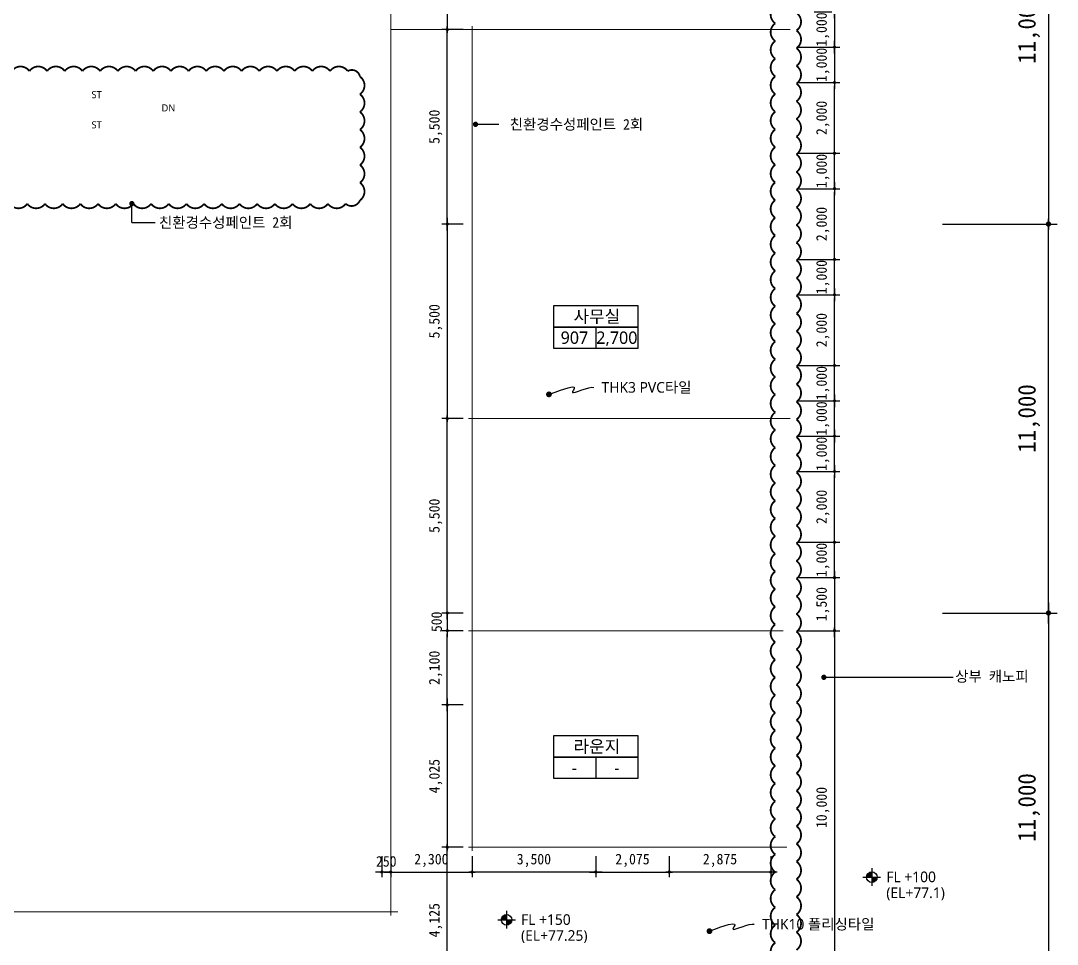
# Model space of a CAD drawing. Header units: inches. Extents: x 3675 to 732988, y -33059 to 70575.
# Drawn here: x 683801 to 713113, y 27920 to 54038 of the extents above; entities that cross this region are included whole.
import ezdxf
from ezdxf.enums import TextEntityAlignment as Align

# ---------------------------------------------------------------- set-up
doc = ezdxf.new("R2010")
doc.units = ezdxf.units.IN
doc.header["$MEASUREMENT"] = 0
doc.linetypes.add('CEN', pattern=[62, 60, -1, 0, -1])
doc.layers.get('0').update_dxf_attribs({"linetype": 'CONTINUOUS'})
for name, color, linetype, lineweight in [('A-AXIS-LINE', 1, 'CEN', 15), ('A-DIMS', 7, 'CONTINUOUS', 25), ('A-MKXS-LEAD', 7, 'CONTINUOUS', 25), ('A-MKXS-TEXT1', 3, 'CONTINUOUS', 25), ('A-MKXX-NAME', 3, 'CONTINUOUS', 25), ('A-MKXX-SYMB', 7, 'CONTINUOUS', 25), ('A-XXXX-SYMB', 7, 'CONTINUOUS', 25), ('A-XXXX-TXT2', 3, 'CONTINUOUS', 25), ('REV-202205', 20, 'CONTINUOUS', 25)]:
    doc.layers.add(name, color=color, linetype=linetype, lineweight=lineweight)
doc.styles.add('HY울릉도L', font='H2GTRE.TTF')
doc.styles.add('돋움체', font='')
doc.styles.add('맑은고딕', font='malgun.ttf')
doc.styles.get('돋움체').set_extended_font_data('DotumChe')
doc.dimstyles.new('CDIM', dxfattribs={"dimtxt": 2, "dimasz": 0.6, "dimexe": 1, "dimexo": 1, "dimgap": 1, "dimtad": 1, "dimdec": 0, "dimrnd": 0.5, "dimzin": 0, "dimdsep": 32, "dimlunit": 6, "dimtxsty": 'HY울릉도L', "dimblk1": '_CIDOT', "dimblk2": '_CIDOT', "dimsah": 1, "dimcen": 4.5, "dimclrd": 2, "dimclre": 2, "dimclrt": 7, "dimadec": 0, "dimazin": 0, "dimtfac": 1, "dimtdec": 0, "dimtix": 1, "dimtmove": 2, "dimatfit": 1, "dimldrblk": '_CIDOT', "dimfxl": 1, "dimtolj": 1, "dimtzin": 0, "dimlwd": -1, "dimarcsym": 0})

# ---------------------------------------------------------------- blocks, each defined once
blk = doc.blocks.new('_CIDOT')
at = {"color": 0, "linetype": 'ByBlock'}
blk.add_line((2, 0), (-1, 0), dxfattribs=at)
at = {"color": 0, "linetype": 'ByBlock', "const_width": 0.5}
blk.add_lwpolyline([(-0.25, 0, 1), (0.25, 0, 1)], format="xyb", close=True, dxfattribs=at)
blk = doc.blocks.new('*D204')
at = {"layer": 'A-DIMS', "lineweight": -2, "transparency": 16777216}
for p, q in [((705763, 54288), (706963, 54288)), ((705763, 53288), (706963, 53288))]:
    blk.add_line(p, q, dxfattribs=at)
at = {"layer": 'A-DIMS', "transparency": 16777216}
for p, q in [((706813, 54378), (706813, 54468)), ((706813, 54288), (706813, 53288)), ((706813, 53198), (706813, 53108))]:
    blk.add_line(p, q, dxfattribs=at)
at = {"layer": 'A-DIMS', "transparency": 16777216, "xscale": 90, "yscale": 90, "zscale": 90}
for p, rotation in [((706813, 54288), 270), ((706813, 53288), 90)]:
    blk.add_blockref('_CIDOT', p, dxfattribs=dict(at, rotation=rotation))
at = {"layer": 'A-DIMS', "color": 3, "transparency": 16777216, "insert": (706484, 53788), "char_height": 300, "attachment_point": 5, "rotation": 90, "style": '돋움체'}
blk.add_mtext('\\A1;1,000', dxfattribs=at)
blk = doc.blocks.new('*D205')
at = {"layer": 'A-DIMS', "transparency": 16777216}
for p, q in [((706813, 53378), (706813, 53468)), ((706813, 53288), (706813, 52288)), ((706813, 52198), (706813, 52108))]:
    blk.add_line(p, q, dxfattribs=at)
at = {"layer": 'A-DIMS', "lineweight": -2, "transparency": 16777216}
for p, q in [((705763, 53288), (706963, 53288)), ((705763, 52288), (706963, 52288))]:
    blk.add_line(p, q, dxfattribs=at)
at = {"layer": 'A-DIMS', "transparency": 16777216, "xscale": 90, "yscale": 90, "zscale": 90}
for p, rotation in [((706813, 53288), 270), ((706813, 52288), 90)]:
    blk.add_blockref('_CIDOT', p, dxfattribs=dict(at, rotation=rotation))
at = {"layer": 'A-DIMS', "color": 3, "transparency": 16777216, "insert": (706484, 52788), "char_height": 300, "attachment_point": 5, "rotation": 90, "style": '돋움체'}
blk.add_mtext('\\A1;1,000', dxfattribs=at)
blk = doc.blocks.new('*D206')
at = {"layer": 'A-DIMS', "transparency": 16777216}
for p, q in [((706813, 50378), (706813, 50468)), ((706813, 49288), (706813, 50288)), ((706813, 49198), (706813, 49108))]:
    blk.add_line(p, q, dxfattribs=at)
at = {"layer": 'A-DIMS', "lineweight": -2, "transparency": 16777216}
for p, q in [((705763, 50288), (706963, 50288)), ((705763, 49288), (706963, 49288))]:
    blk.add_line(p, q, dxfattribs=at)
at = {"layer": 'A-DIMS', "transparency": 16777216, "xscale": 90, "yscale": 90, "zscale": 90}
for p, rotation in [((706813, 50288), 270), ((706813, 49288), 90)]:
    blk.add_blockref('_CIDOT', p, dxfattribs=dict(at, rotation=rotation))
at = {"layer": 'A-DIMS', "color": 3, "transparency": 16777216, "insert": (706484, 49788), "char_height": 300, "attachment_point": 5, "rotation": 90, "style": '돋움체'}
blk.add_mtext('\\A1;1,000', dxfattribs=at)
blk = doc.blocks.new('*D207')
at = {"layer": 'A-DIMS', "lineweight": -2, "transparency": 16777216}
for p, q in [((705763, 52288), (706963, 52288)), ((705763, 50288), (706963, 50288))]:
    blk.add_line(p, q, dxfattribs=at)
at = {"layer": 'A-DIMS', "transparency": 16777216}
blk.add_line((706813, 50378), (706813, 52198), dxfattribs=at)
at = {"layer": 'A-DIMS', "transparency": 16777216, "xscale": 90, "yscale": 90, "zscale": 90}
for p, rotation in [((706813, 52288), 90), ((706813, 50288), 270)]:
    blk.add_blockref('_CIDOT', p, dxfattribs=dict(at, rotation=rotation))
at = {"layer": 'A-DIMS', "color": 3, "transparency": 16777216, "insert": (706484, 51288), "char_height": 300, "attachment_point": 5, "rotation": 90, "style": '돋움체'}
blk.add_mtext('\\A1;2,000', dxfattribs=at)
blk = doc.blocks.new('*D208')
at = {"layer": 'A-DIMS', "lineweight": -2, "transparency": 16777216}
for p, q in [((705763, 47288), (706963, 47288)), ((705763, 46288), (706963, 46288))]:
    blk.add_line(p, q, dxfattribs=at)
at = {"layer": 'A-DIMS', "transparency": 16777216}
for p, q in [((706813, 47378), (706813, 47468)), ((706813, 46288), (706813, 47288)), ((706813, 46198), (706813, 46108))]:
    blk.add_line(p, q, dxfattribs=at)
at = {"layer": 'A-DIMS', "transparency": 16777216, "xscale": 90, "yscale": 90, "zscale": 90}
for p, rotation in [((706813, 47288), 270), ((706813, 46288), 90)]:
    blk.add_blockref('_CIDOT', p, dxfattribs=dict(at, rotation=rotation))
at = {"layer": 'A-DIMS', "color": 3, "transparency": 16777216, "insert": (706484, 46788), "char_height": 300, "attachment_point": 5, "rotation": 90, "style": '돋움체'}
blk.add_mtext('\\A1;1,000', dxfattribs=at)
blk = doc.blocks.new('*D209')
at = {"layer": 'A-DIMS', "lineweight": -2, "transparency": 16777216}
for p, q in [((705763, 49288), (706963, 49288)), ((705763, 47288), (706963, 47288))]:
    blk.add_line(p, q, dxfattribs=at)
at = {"layer": 'A-DIMS', "transparency": 16777216}
blk.add_line((706813, 47378), (706813, 49198), dxfattribs=at)
at = {"layer": 'A-DIMS', "transparency": 16777216, "xscale": 90, "yscale": 90, "zscale": 90}
for p, rotation in [((706813, 49288), 90), ((706813, 47288), 270)]:
    blk.add_blockref('_CIDOT', p, dxfattribs=dict(at, rotation=rotation))
at = {"layer": 'A-DIMS', "color": 3, "transparency": 16777216, "insert": (706484, 48288), "char_height": 300, "attachment_point": 5, "rotation": 90, "style": '돋움체'}
blk.add_mtext('\\A1;2,000', dxfattribs=at)
blk = doc.blocks.new('*D210')
at = {"layer": 'A-DIMS', "lineweight": -2, "transparency": 16777216}
for p, q in [((705763, 44288), (706963, 44288)), ((705763, 43288), (706963, 43288))]:
    blk.add_line(p, q, dxfattribs=at)
at = {"layer": 'A-DIMS', "transparency": 16777216}
for p, q in [((706813, 44378), (706813, 44468)), ((706813, 43288), (706813, 44288)), ((706813, 43198), (706813, 43108))]:
    blk.add_line(p, q, dxfattribs=at)
at = {"layer": 'A-DIMS', "transparency": 16777216, "xscale": 90, "yscale": 90, "zscale": 90}
for p, rotation in [((706813, 44288), 270), ((706813, 43288), 90)]:
    blk.add_blockref('_CIDOT', p, dxfattribs=dict(at, rotation=rotation))
at = {"layer": 'A-DIMS', "color": 3, "transparency": 16777216, "insert": (706484, 43788), "char_height": 300, "attachment_point": 5, "rotation": 90, "style": '돋움체'}
blk.add_mtext('\\A1;1,000', dxfattribs=at)
blk = doc.blocks.new('*D211')
at = {"layer": 'A-DIMS', "lineweight": -2, "transparency": 16777216}
for p, q in [((705763, 46288), (706963, 46288)), ((705763, 44288), (706963, 44288))]:
    blk.add_line(p, q, dxfattribs=at)
at = {"layer": 'A-DIMS', "transparency": 16777216}
blk.add_line((706813, 44378), (706813, 46198), dxfattribs=at)
at = {"layer": 'A-DIMS', "transparency": 16777216, "xscale": 90, "yscale": 90, "zscale": 90}
for p, rotation in [((706813, 46288), 90), ((706813, 44288), 270)]:
    blk.add_blockref('_CIDOT', p, dxfattribs=dict(at, rotation=rotation))
at = {"layer": 'A-DIMS', "color": 3, "transparency": 16777216, "insert": (706484, 45288), "char_height": 300, "attachment_point": 5, "rotation": 90, "style": '돋움체'}
blk.add_mtext('\\A1;2,000', dxfattribs=at)
blk = doc.blocks.new('*D212')
at = {"layer": 'A-DIMS', "lineweight": -2, "transparency": 16777216}
for p, q in [((705763, 39288), (706963, 39288)), ((705763, 38288), (706963, 38288))]:
    blk.add_line(p, q, dxfattribs=at)
at = {"layer": 'A-DIMS', "transparency": 16777216}
for p, q in [((706813, 39378), (706813, 39468)), ((706813, 38288), (706813, 39288)), ((706813, 38198), (706813, 38108))]:
    blk.add_line(p, q, dxfattribs=at)
at = {"layer": 'A-DIMS', "transparency": 16777216, "xscale": 90, "yscale": 90, "zscale": 90}
for p, rotation in [((706813, 39288), 270), ((706813, 38288), 90)]:
    blk.add_blockref('_CIDOT', p, dxfattribs=dict(at, rotation=rotation))
at = {"layer": 'A-DIMS', "color": 3, "transparency": 16777216, "insert": (706484, 38788), "char_height": 300, "attachment_point": 5, "rotation": 90, "style": '돋움체'}
blk.add_mtext('\\A1;1,000', dxfattribs=at)
blk = doc.blocks.new('*D213')
at = {"layer": 'A-DIMS', "lineweight": -2, "transparency": 16777216}
for p, q in [((705763, 41288), (706963, 41288)), ((705763, 39288), (706963, 39288))]:
    blk.add_line(p, q, dxfattribs=at)
at = {"layer": 'A-DIMS', "transparency": 16777216}
blk.add_line((706813, 39378), (706813, 41198), dxfattribs=at)
at = {"layer": 'A-DIMS', "transparency": 16777216, "xscale": 90, "yscale": 90, "zscale": 90}
for p, rotation in [((706813, 41288), 90), ((706813, 39288), 270)]:
    blk.add_blockref('_CIDOT', p, dxfattribs=dict(at, rotation=rotation))
at = {"layer": 'A-DIMS', "color": 3, "transparency": 16777216, "insert": (706484, 40288), "char_height": 300, "attachment_point": 5, "rotation": 90, "style": '돋움체'}
blk.add_mtext('\\A1;2,000', dxfattribs=at)
blk = doc.blocks.new('*D214')
at = {"layer": 'A-DIMS', "lineweight": -2, "transparency": 16777216}
for p, q in [((705763, 42288), (706963, 42288)), ((705763, 41288), (706963, 41288))]:
    blk.add_line(p, q, dxfattribs=at)
at = {"layer": 'A-DIMS', "transparency": 16777216}
for p, q in [((706813, 42378), (706813, 42468)), ((706813, 41288), (706813, 42288)), ((706813, 41198), (706813, 41108))]:
    blk.add_line(p, q, dxfattribs=at)
at = {"layer": 'A-DIMS', "transparency": 16777216, "xscale": 90, "yscale": 90, "zscale": 90}
for p, rotation in [((706813, 42288), 270), ((706813, 41288), 90)]:
    blk.add_blockref('_CIDOT', p, dxfattribs=dict(at, rotation=rotation))
at = {"layer": 'A-DIMS', "color": 3, "transparency": 16777216, "insert": (706484, 41788), "char_height": 300, "attachment_point": 5, "rotation": 90, "style": '돋움체'}
blk.add_mtext('\\A1;1,000', dxfattribs=at)
blk = doc.blocks.new('*D215')
at = {"layer": 'A-DIMS', "transparency": 16777216}
for p, q in [((706813, 43378), (706813, 43468)), ((706813, 42288), (706813, 43288)), ((706813, 42198), (706813, 42108))]:
    blk.add_line(p, q, dxfattribs=at)
at = {"layer": 'A-DIMS', "lineweight": -2, "transparency": 16777216}
for p, q in [((705763, 43288), (706963, 43288)), ((705763, 42288), (706963, 42288))]:
    blk.add_line(p, q, dxfattribs=at)
at = {"layer": 'A-DIMS', "transparency": 16777216, "xscale": 90, "yscale": 90, "zscale": 90}
for p, rotation in [((706813, 43288), 270), ((706813, 42288), 90)]:
    blk.add_blockref('_CIDOT', p, dxfattribs=dict(at, rotation=rotation))
at = {"layer": 'A-DIMS', "color": 3, "transparency": 16777216, "insert": (706484, 42788), "char_height": 300, "attachment_point": 5, "rotation": 90, "style": '돋움체'}
blk.add_mtext('\\A1;1,000', dxfattribs=at)
blk = doc.blocks.new('*D216')
at = {"layer": 'A-DIMS', "lineweight": -2, "transparency": 16777216}
for p, q in [((705763, 38288), (706963, 38288)), ((705763, 36788), (706963, 36788))]:
    blk.add_line(p, q, dxfattribs=at)
at = {"layer": 'A-DIMS', "transparency": 16777216}
blk.add_line((706813, 38198), (706813, 36878), dxfattribs=at)
at = {"layer": 'A-DIMS', "transparency": 16777216, "xscale": 90, "yscale": 90, "zscale": 90}
for p, rotation in [((706813, 38288), 90), ((706813, 36788), 270)]:
    blk.add_blockref('_CIDOT', p, dxfattribs=dict(at, rotation=rotation))
at = {"layer": 'A-DIMS', "color": 3, "transparency": 16777216, "insert": (706484, 37538), "char_height": 300, "attachment_point": 5, "rotation": 90, "style": '돋움체'}
blk.add_mtext('\\A1;1,500', dxfattribs=at)
blk = doc.blocks.new('*D217')
at = {"layer": 'A-DIMS', "lineweight": -2, "transparency": 16777216}
for p, q in [((705763, 36788), (706963, 36788)), ((705763, 26788), (706963, 26788))]:
    blk.add_line(p, q, dxfattribs=at)
at = {"layer": 'A-DIMS', "transparency": 16777216}
blk.add_line((706813, 36698), (706813, 26878), dxfattribs=at)
at = {"layer": 'A-DIMS', "transparency": 16777216, "xscale": 90, "yscale": 90, "zscale": 90}
for p, rotation in [((706813, 36788), 90), ((706813, 26788), 270)]:
    blk.add_blockref('_CIDOT', p, dxfattribs=dict(at, rotation=rotation))
at = {"layer": 'A-DIMS', "color": 3, "transparency": 16777216, "insert": (706484, 31788), "char_height": 300, "attachment_point": 5, "rotation": 90, "style": '돋움체'}
blk.add_mtext('\\A1;10,000', dxfattribs=at)
blk = doc.blocks.new('*D269')
at = {"layer": 'A-DIMS', "lineweight": -2, "transparency": 16777216}
for p, q in [((696313, 34688), (695713, 34688)), ((696313, 30663), (695713, 30663))]:
    blk.add_line(p, q, dxfattribs=at)
at = {"layer": 'A-DIMS', "transparency": 16777216}
blk.add_line((695863, 34598), (695863, 30753), dxfattribs=at)
at = {"layer": 'A-DIMS', "transparency": 16777216, "xscale": 90, "yscale": 90, "zscale": 90}
for p, rotation in [((695863, 34688), 90), ((695863, 30663), 270)]:
    blk.add_blockref('_CIDOT', p, dxfattribs=dict(at, rotation=rotation))
at = {"layer": 'A-DIMS', "color": 3, "transparency": 16777216, "insert": (695534, 32675), "char_height": 300, "attachment_point": 5, "rotation": 90, "style": '돋움체'}
blk.add_mtext('\\A1;4,025', dxfattribs=at)
blk = doc.blocks.new('*D270')
at = {"layer": 'A-DIMS', "lineweight": -2, "transparency": 16777216}
for p, q in [((696313, 30663), (695713, 30663)), ((696313, 26538), (695713, 26538))]:
    blk.add_line(p, q, dxfattribs=at)
at = {"layer": 'A-DIMS', "transparency": 16777216}
blk.add_line((695863, 26628), (695863, 30573), dxfattribs=at)
at = {"layer": 'A-DIMS', "transparency": 16777216, "xscale": 90, "yscale": 90, "zscale": 90}
for p, rotation in [((695863, 30663), 90), ((695863, 26538), 270)]:
    blk.add_blockref('_CIDOT', p, dxfattribs=dict(at, rotation=rotation))
at = {"layer": 'A-DIMS', "color": 3, "transparency": 16777216, "insert": (695534, 28600), "char_height": 300, "attachment_point": 5, "rotation": 90, "style": '돋움체'}
blk.add_mtext('\\A1;4,125', dxfattribs=at)
blk = doc.blocks.new('*D271')
at = {"layer": 'A-DIMS', "lineweight": -2, "transparency": 16777216}
for p, q in [((696313, 36788), (695713, 36788)), ((696313, 34688), (695713, 34688))]:
    blk.add_line(p, q, dxfattribs=at)
at = {"layer": 'A-DIMS', "transparency": 16777216}
blk.add_line((695863, 34778), (695863, 36698), dxfattribs=at)
at = {"layer": 'A-DIMS', "transparency": 16777216, "xscale": 90, "yscale": 90, "zscale": 90}
for p, rotation in [((695863, 36788), 90), ((695863, 34688), 270)]:
    blk.add_blockref('_CIDOT', p, dxfattribs=dict(at, rotation=rotation))
at = {"layer": 'A-DIMS', "color": 3, "transparency": 16777216, "insert": (695534, 35738), "char_height": 300, "attachment_point": 5, "rotation": 90, "style": '돋움체'}
blk.add_mtext('\\A1;2,100', dxfattribs=at)
blk = doc.blocks.new('*D272')
at = {"layer": 'A-DIMS', "lineweight": -2, "transparency": 16777216}
for p, q in [((696313, 37288), (695713, 37288)), ((696313, 36788), (695713, 36788))]:
    blk.add_line(p, q, dxfattribs=at)
at = {"layer": 'A-DIMS', "transparency": 16777216}
for p, q in [((695863, 37378), (695863, 37468)), ((695863, 37288), (695863, 36788)), ((695863, 36698), (695863, 36608))]:
    blk.add_line(p, q, dxfattribs=at)
at = {"layer": 'A-DIMS', "transparency": 16777216, "xscale": 90, "yscale": 90, "zscale": 90}
for p, rotation in [((695863, 37288), 270), ((695863, 36788), 90)]:
    blk.add_blockref('_CIDOT', p, dxfattribs=dict(at, rotation=rotation))
at = {"layer": 'A-DIMS', "color": 3, "transparency": 16777216, "insert": (695562, 37038), "char_height": 300, "attachment_point": 5, "rotation": 90, "style": '돋움체'}
blk.add_mtext('\\A1;500', dxfattribs=at)
blk = doc.blocks.new('*D273')
at = {"layer": 'A-DIMS', "lineweight": -2, "transparency": 16777216}
for p, q in [((696313, 42788), (695713, 42788)), ((696313, 37288), (695713, 37288))]:
    blk.add_line(p, q, dxfattribs=at)
at = {"layer": 'A-DIMS', "transparency": 16777216}
blk.add_line((695863, 37378), (695863, 42698), dxfattribs=at)
at = {"layer": 'A-DIMS', "transparency": 16777216, "xscale": 90, "yscale": 90, "zscale": 90}
for p, rotation in [((695863, 42788), 90), ((695863, 37288), 270)]:
    blk.add_blockref('_CIDOT', p, dxfattribs=dict(at, rotation=rotation))
at = {"layer": 'A-DIMS', "color": 3, "transparency": 16777216, "insert": (695534, 40038), "char_height": 300, "attachment_point": 5, "rotation": 90, "style": '돋움체'}
blk.add_mtext('\\A1;5,500', dxfattribs=at)
blk = doc.blocks.new('*D274')
at = {"layer": 'A-DIMS', "lineweight": -2, "transparency": 16777216}
for p, q in [((696313, 48288), (695713, 48288)), ((696313, 42788), (695713, 42788))]:
    blk.add_line(p, q, dxfattribs=at)
at = {"layer": 'A-DIMS', "transparency": 16777216}
blk.add_line((695863, 48198), (695863, 42878), dxfattribs=at)
at = {"layer": 'A-DIMS', "transparency": 16777216, "xscale": 90, "yscale": 90, "zscale": 90}
for p, rotation in [((695863, 48288), 90), ((695863, 42788), 270)]:
    blk.add_blockref('_CIDOT', p, dxfattribs=dict(at, rotation=rotation))
at = {"layer": 'A-DIMS', "color": 3, "transparency": 16777216, "insert": (695534, 45538), "char_height": 300, "attachment_point": 5, "rotation": 90, "style": '돋움체'}
blk.add_mtext('\\A1;5,500', dxfattribs=at)
blk = doc.blocks.new('*D275')
at = {"layer": 'A-DIMS', "lineweight": -2, "transparency": 16777216}
for p, q in [((696313, 53788), (695713, 53788)), ((696313, 48288), (695713, 48288))]:
    blk.add_line(p, q, dxfattribs=at)
at = {"layer": 'A-DIMS', "transparency": 16777216}
blk.add_line((695863, 48378), (695863, 53698), dxfattribs=at)
at = {"layer": 'A-DIMS', "transparency": 16777216, "xscale": 90, "yscale": 90, "zscale": 90}
for p, rotation in [((695863, 53788), 90), ((695863, 48288), 270)]:
    blk.add_blockref('_CIDOT', p, dxfattribs=dict(at, rotation=rotation))
at = {"layer": 'A-DIMS', "color": 3, "transparency": 16777216, "insert": (695534, 51038), "char_height": 300, "attachment_point": 5, "rotation": 90, "style": '돋움체'}
blk.add_mtext('\\A1;5,500', dxfattribs=at)
blk = doc.blocks.new('*D276')
at = {"layer": 'A-DIMS', "lineweight": -2, "transparency": 16777216}
for p, q in [((694263, 30413), (694263, 29813)), ((696563, 30413), (696563, 29813))]:
    blk.add_line(p, q, dxfattribs=at)
at = {"layer": 'A-DIMS', "transparency": 16777216}
blk.add_line((694353, 29963), (696473, 29963), dxfattribs=at)
at = {"layer": 'A-DIMS', "transparency": 16777216, "xscale": 90, "yscale": 90, "zscale": 90, "rotation": 180}
blk.add_blockref('_CIDOT', (694263, 29963), dxfattribs=at)
at = {"layer": 'A-DIMS', "transparency": 16777216, "xscale": 90, "yscale": 90, "zscale": 90}
blk.add_blockref('_CIDOT', (696563, 29963), dxfattribs=at)
at = {"layer": 'A-DIMS', "color": 3, "transparency": 16777216, "insert": (695413, 30291), "char_height": 300, "attachment_point": 5, "style": '돋움체'}
blk.add_mtext('\\A1;2,300', dxfattribs=at)
blk = doc.blocks.new('*D277')
at = {"layer": 'A-DIMS', "lineweight": -2, "transparency": 16777216}
for p, q in [((696563, 30413), (696563, 29813)), ((700063, 30413), (700063, 29813))]:
    blk.add_line(p, q, dxfattribs=at)
at = {"layer": 'A-DIMS', "transparency": 16777216}
blk.add_line((699973, 29963), (696653, 29963), dxfattribs=at)
at = {"layer": 'A-DIMS', "transparency": 16777216, "xscale": 90, "yscale": 90, "zscale": 90, "rotation": 180}
blk.add_blockref('_CIDOT', (696563, 29963), dxfattribs=at)
at = {"layer": 'A-DIMS', "transparency": 16777216, "xscale": 90, "yscale": 90, "zscale": 90}
blk.add_blockref('_CIDOT', (700063, 29963), dxfattribs=at)
at = {"layer": 'A-DIMS', "color": 3, "transparency": 16777216, "insert": (698313, 30291), "char_height": 300, "attachment_point": 5, "style": '돋움체'}
blk.add_mtext('\\A1;3,500', dxfattribs=at)
blk = doc.blocks.new('*D278')
at = {"layer": 'A-DIMS', "lineweight": -2, "transparency": 16777216}
for p, q in [((700063, 30413), (700063, 29813)), ((702138, 30413), (702138, 29813))]:
    blk.add_line(p, q, dxfattribs=at)
at = {"layer": 'A-DIMS', "transparency": 16777216}
blk.add_line((700153, 29963), (702048, 29963), dxfattribs=at)
at = {"layer": 'A-DIMS', "transparency": 16777216, "xscale": 90, "yscale": 90, "zscale": 90, "rotation": 180}
blk.add_blockref('_CIDOT', (700063, 29963), dxfattribs=at)
at = {"layer": 'A-DIMS', "transparency": 16777216, "xscale": 90, "yscale": 90, "zscale": 90}
blk.add_blockref('_CIDOT', (702138, 29963), dxfattribs=at)
at = {"layer": 'A-DIMS', "color": 3, "transparency": 16777216, "insert": (701100, 30291), "char_height": 300, "attachment_point": 5, "style": '돋움체'}
blk.add_mtext('\\A1;2,075', dxfattribs=at)
blk = doc.blocks.new('*D294')
at = {"layer": 'A-DIMS', "lineweight": -2, "transparency": 16777216}
for p, q in [((702138, 30413), (702138, 29813)), ((705013, 30413), (705013, 29813))]:
    blk.add_line(p, q, dxfattribs=at)
at = {"layer": 'A-DIMS', "transparency": 16777216}
blk.add_line((704923, 29963), (702228, 29963), dxfattribs=at)
at = {"layer": 'A-DIMS', "transparency": 16777216, "xscale": 90, "yscale": 90, "zscale": 90, "rotation": 180}
blk.add_blockref('_CIDOT', (702138, 29963), dxfattribs=at)
at = {"layer": 'A-DIMS', "transparency": 16777216, "xscale": 90, "yscale": 90, "zscale": 90}
blk.add_blockref('_CIDOT', (705013, 29963), dxfattribs=at)
at = {"layer": 'A-DIMS', "color": 3, "transparency": 16777216, "insert": (703575, 30291), "char_height": 300, "attachment_point": 5, "style": '돋움체'}
blk.add_mtext('\\A1;2,875', dxfattribs=at)
blk = doc.blocks.new('*D295')
at = {"layer": 'A-DIMS', "lineweight": -2, "transparency": 16777216}
for p, q in [((694013, 30413), (694013, 29813)), ((694263, 30413), (694263, 29813))]:
    blk.add_line(p, q, dxfattribs=at)
at = {"layer": 'A-DIMS', "transparency": 16777216}
for p, q in [((693923, 29963), (693833, 29963)), ((694263, 29963), (694013, 29963)), ((694353, 29963), (694443, 29963))]:
    blk.add_line(p, q, dxfattribs=at)
at = {"layer": 'A-DIMS', "transparency": 16777216, "xscale": 90, "yscale": 90, "zscale": 90}
blk.add_blockref('_CIDOT', (694013, 29963), dxfattribs=at)
at = {"layer": 'A-DIMS', "transparency": 16777216, "xscale": 90, "yscale": 90, "zscale": 90, "rotation": 180}
blk.add_blockref('_CIDOT', (694263, 29963), dxfattribs=at)
at = {"layer": 'A-DIMS', "color": 3, "transparency": 16777216, "insert": (694138, 30263), "char_height": 300, "attachment_point": 5, "style": '돋움체'}
blk.add_mtext('\\A1;250', dxfattribs=at)
blk = doc.blocks.new('*D299')
at = {"layer": 'A-DIMS', "lineweight": -2, "transparency": 16777216}
for p, q in [((709863, 37288), (713113, 37288)), ((709863, 26288), (713113, 26288))]:
    blk.add_line(p, q, dxfattribs=at)
at = {"layer": 'A-DIMS', "transparency": 16777216}
blk.add_line((712863, 37138), (712863, 26438), dxfattribs=at)
at = {"layer": 'A-DIMS', "transparency": 16777216, "xscale": 150, "yscale": 150, "zscale": 150}
for p, rotation in [((712863, 37288), 90), ((712863, 26288), 270)]:
    blk.add_blockref('_CIDOT', p, dxfattribs=dict(at, rotation=rotation))
at = {"layer": 'A-DIMS', "color": 3, "transparency": 16777216, "insert": (712315, 31788), "char_height": 500, "attachment_point": 5, "rotation": 90, "style": '돋움체'}
blk.add_mtext('\\A1;11,000', dxfattribs=at)
blk = doc.blocks.new('*D300')
at = {"layer": 'A-DIMS', "lineweight": -2, "transparency": 16777216}
for p, q in [((709863, 48288), (713113, 48288)), ((709863, 37288), (713113, 37288))]:
    blk.add_line(p, q, dxfattribs=at)
at = {"layer": 'A-DIMS', "transparency": 16777216}
blk.add_line((712863, 37438), (712863, 48138), dxfattribs=at)
at = {"layer": 'A-DIMS', "transparency": 16777216, "xscale": 150, "yscale": 150, "zscale": 150}
for p, rotation in [((712863, 48288), 90), ((712863, 37288), 270)]:
    blk.add_blockref('_CIDOT', p, dxfattribs=dict(at, rotation=rotation))
at = {"layer": 'A-DIMS', "color": 3, "transparency": 16777216, "insert": (712315, 42788), "char_height": 500, "attachment_point": 5, "rotation": 90, "style": '돋움체'}
blk.add_mtext('\\A1;11,000', dxfattribs=at)
blk = doc.blocks.new('*D302')
at = {"layer": 'A-DIMS', "lineweight": -2, "transparency": 16777216}
for p, q in [((709863, 59288), (713113, 59288)), ((709863, 48288), (713113, 48288))]:
    blk.add_line(p, q, dxfattribs=at)
at = {"layer": 'A-DIMS', "transparency": 16777216}
blk.add_line((712863, 59138), (712863, 48438), dxfattribs=at)
at = {"layer": 'A-DIMS', "transparency": 16777216, "xscale": 150, "yscale": 150, "zscale": 150}
for p, rotation in [((712863, 59288), 90), ((712863, 48288), 270)]:
    blk.add_blockref('_CIDOT', p, dxfattribs=dict(at, rotation=rotation))
at = {"layer": 'A-DIMS', "color": 3, "transparency": 16777216, "insert": (712315, 53788), "char_height": 500, "attachment_point": 5, "rotation": 90, "style": '돋움체'}
blk.add_mtext('\\A1;11,000', dxfattribs=at)
blk = doc.blocks.new('*D791')
at = {"layer": 'A-DIMS', "lineweight": -2, "transparency": 16777216}
for p, q in [((696313, 59288), (695713, 59288)), ((696313, 53788), (695713, 53788))]:
    blk.add_line(p, q, dxfattribs=at)
at = {"layer": 'A-DIMS', "transparency": 16777216}
blk.add_line((695863, 59198), (695863, 53878), dxfattribs=at)
at = {"layer": 'A-DIMS', "transparency": 16777216, "xscale": 90, "yscale": 90, "zscale": 90}
for p, rotation in [((695863, 59288), 90), ((695863, 53788), 270)]:
    blk.add_blockref('_CIDOT', p, dxfattribs=dict(at, rotation=rotation))
at = {"layer": 'A-DIMS', "color": 3, "transparency": 16777216, "insert": (695534, 56538), "char_height": 300, "attachment_point": 5, "rotation": 90, "style": '돋움체'}
blk.add_mtext('\\A1;5,500', dxfattribs=at)

msp = doc.modelspace()

# ---------------------------------------------------------------- hatches: boundary and pattern name
at = {"layer": 'A-XXXX-SYMB'}
h = msp.add_hatch(color=256, dxfattribs=at)
h.paths.add_polyline_path([(707868.1, 29968.8, 0.4142136), (707718.1, 29818.8), (707868.1, 29818.8)])
h.paths.add_polyline_path([(708018.1, 29818.8), (707868.1, 29818.8), (707868.1, 29668.8, 0.4142136)])
h = msp.add_hatch(color=256, dxfattribs=at)
h.paths.add_polyline_path([(697539.6, 28761.6, 0.4142136), (697389.6, 28611.6), (697539.6, 28611.6)])
h.paths.add_polyline_path([(697689.6, 28611.6), (697539.6, 28611.6), (697539.6, 28461.6, 0.4142136)])

# ---------------------------------------------------------------- linework, layer by layer
at = {"layer": 'A-AXIS-LINE'}
for p, q in [((694262.5, 28737.5), (694262.5, 59640.3)), ((705562.5, 53787.5), (694262.5, 53787.5)), ((696562.5, 53887.5), (696562.5, 30562.5)), ((705562.5, 42787.5), (696462.5, 42787.5)), ((705362.5, 36787.5), (696462.5, 36787.5)), ((705462.5, 30662.5), (696462.5, 30662.5)), ((694462.5, 28837.5), (671662.5, 28837.5))]:
    msp.add_line(p, q, dxfattribs=at)
at = {"layer": 'A-MKXS-LEAD'}
for p, q in [((696662.5, 51108.5), (697317, 51108.5)), ((686943.8, 48333.1), (686943.8, 48865.7)), ((686943.8, 48333.1), (687598.2, 48333.1)), ((706512.5, 35469.8), (710172.1, 35469.8))]:
    msp.add_line(p, q, dxfattribs=at)
for points, const_width in [([(696625, 51108.5, -1), (696700, 51108.5, -1)], 75), ([(686906.3, 48865.7, -1), (686981.3, 48865.7, -1)], 75), ([(698697.5, 43475.3, 1), (698780.5, 43467, 1)], 80), ([(706475, 35469.8, -1), (706550, 35469.8, -1)], 75), ([(703235.6, 28294.4, 1), (703318.6, 28286.1, 1)], 80)]:
    msp.add_lwpolyline(points, format="xyb", close=True, dxfattribs=dict(at, const_width=const_width))
for points in [[(698739, 43471.2), (699064.8, 43594), (699277.2, 43660.3), (699398, 43681.8), (699449.3, 43670.2), (699453.1, 43637.2), (699431.5, 43594.5), (699406.4, 43553.9), (699399.9, 43527), (699428.7, 43522.6), (699489.1, 43537.2), (699572, 43564.6), (699668.3, 43598.3), (699769, 43631.9), (699865, 43659.1), (699947.4, 43673.5), (700006.9, 43668.7)], [(703277.1, 28290.2), (703603, 28413.1), (703815.3, 28479.4), (703936.1, 28500.9), (703987.4, 28489.3), (703991.2, 28456.3), (703969.6, 28413.6), (703944.5, 28372.9), (703938, 28346.1), (703966.9, 28341.6), (704027.3, 28356.3), (704110.1, 28383.7), (704206.4, 28417.3), (704307.1, 28451), (704403.2, 28478.2), (704485.5, 28492.6), (704545, 28487.8)]]:
    msp.add_lwpolyline(points, dxfattribs=at)
at = {"layer": 'A-MKXX-SYMB'}
for p, q in [((700062.5, 45374.6), (700062.5, 44774.6)), ((700062.5, 33214.2), (700062.5, 32614.2))]:
    msp.add_line(p, q, dxfattribs=at)
for points in [[(698862.5, 45374.6), (701262.5, 45374.6), (701262.5, 45974.6), (698862.5, 45974.6)], [(698862.5, 44774.6), (701262.5, 44774.6), (701262.5, 45374.6), (698862.5, 45374.6)], [(698862.5, 33214.2), (701262.5, 33214.2), (701262.5, 33814.2), (698862.5, 33814.2)], [(698862.5, 32614.2), (701262.5, 32614.2), (701262.5, 33214.2), (698862.5, 33214.2)]]:
    msp.add_lwpolyline(points, close=True, dxfattribs=at)
at = {"layer": 'A-XXXX-SYMB'}
for p, q in [((707868.1, 30068.8), (707868.1, 29568.8)), ((707618.1, 29818.8), (708118.1, 29818.8)), ((697539.6, 28861.6), (697539.6, 28361.6)), ((697289.6, 28611.6), (697789.6, 28611.6))]:
    msp.add_line(p, q, dxfattribs=at)
for centre in [(707868.1, 29818.8), (697539.6, 28611.6)]:
    msp.add_circle(centre, 150, dxfattribs=at)
at = {"layer": 'REV-202205', "const_width": 50}
for points in [[(705137.5, 27463.1, -0.5205671), (705137.5, 27963.1, -0.5205671), (705137.5, 28463.1, -0.5205671), (705137.5, 28963.1, -0.5205671), (705137.5, 29463.1, -0.5205671), (705137.5, 29963.1, -0.5205671), (705137.5, 30463.1, -0.5205671), (705137.5, 30963.1, -0.5205671), (705137.5, 31463.1, -0.5205671), (705137.5, 31963.1, -0.5205671), (705137.5, 32463.1, -0.5205671), (705137.5, 32963.1, -0.5205671), (705137.5, 33463.1, -0.5205671), (705137.5, 33963.1, -0.5205671), (705137.5, 34463.1, -0.5205671), (705137.5, 34963.1, -0.5205671), (705137.5, 35463.1, -0.5205671), (705137.5, 35963.1, -0.5205671), (705137.5, 36463.1, -0.5205671), (705137.5, 36963.1, -0.5205671), (705137.5, 37463.1, -0.5205671), (705137.5, 37963.1, -0.5205671), (705137.5, 38463.1, -0.5205671), (705137.5, 38963.1, -0.5205671), (705137.5, 39463.1, -0.5205671), (705137.5, 39963.1, -0.5205671), (705137.5, 40463.1, -0.5205671), (705137.5, 40963.1, -0.5205671), (705137.5, 41463.1, -0.5205671), (705137.5, 41963.1, -0.5205671), (705137.5, 42463.1, -0.5205671), (705137.5, 42963.1, -0.5205671), (705137.5, 43463.1, -0.5205671), (705137.5, 43963.1, -0.5205671), (705137.5, 44463.1, -0.5205671), (705137.5, 44963.1, -0.5205671), (705137.5, 45463.1, -0.5205671), (705137.5, 45963.1, -0.5205671), (705137.5, 46463.1, -0.5205671), (705137.5, 46963.1, -0.5205671), (705137.5, 47463.1, -0.5205671), (705137.5, 47963.1, -0.5205671), (705137.5, 48463.1, -0.5205671), (705137.5, 48963.1, -0.5205671), (705137.5, 49463.1, -0.5205671), (705137.5, 49963.1, -0.5205671), (705137.5, 50463.1, -0.5205671), (705137.5, 50963.1, -0.5205671), (705137.5, 51463.1, -0.5205671), (705137.5, 51963.1, -0.5205671), (705137.5, 52463.1, -0.5205671), (705137.5, 52963.1, -0.5205671), (705137.5, 53463.1, -0.5205671), (705137.5, 53963.1, -0.5205671), (705137.5, 54463.1, -0.5205671)], [(705737.5, 27759.7, 0.5205671), (705737.5, 28259.7, 0.5205671), (705737.5, 28759.7, 0.5205671), (705737.5, 29259.7, 0.5205671), (705737.5, 29759.7, 0.5205671), (705737.5, 30259.7, 0.5205671), (705737.5, 30759.7, 0.5205671), (705737.5, 31259.7, 0.5205671), (705737.5, 31759.7, 0.5205671), (705737.5, 32259.7, 0.5205671), (705737.5, 32759.7, 0.5205671), (705737.5, 33259.7, 0.5205671), (705737.5, 33759.7, 0.5205671), (705737.5, 34259.7, 0.5205671), (705737.5, 34759.7, 0.5205671), (705737.5, 35259.7, 0.5205671), (705737.5, 35759.7, 0.5205671), (705737.5, 36259.7, 0.5205671), (705737.5, 36759.7, 0.5205671), (705737.5, 37259.7, 0.5205671), (705737.5, 37759.7, 0.5205671), (705737.5, 38259.7, 0.5205671), (705737.5, 38759.7, 0.5205671), (705737.5, 39259.7, 0.5205671), (705737.5, 39759.7, 0.5205671), (705737.5, 40259.7, 0.5205671), (705737.5, 40759.7, 0.5205671), (705737.5, 41259.7, 0.5205671), (705737.5, 41759.7, 0.5205671), (705737.5, 42259.7, 0.5205671), (705737.5, 42759.7, 0.5205671), (705737.5, 43259.7, 0.5205671), (705737.5, 43759.7, 0.5205671), (705737.5, 44259.7, 0.5205671), (705737.5, 44759.7, 0.5205671), (705737.5, 45259.7, 0.5205671), (705737.5, 45759.7, 0.5205671), (705737.5, 46259.7, 0.5205671), (705737.5, 46759.7, 0.5205671), (705737.5, 47259.7, 0.5205671), (705737.5, 47759.7, 0.5205671), (705737.5, 48259.7, 0.5205671), (705737.5, 48759.7, 0.5205671), (705737.5, 49259.7, 0.5205671), (705737.5, 49759.7, 0.5205671), (705737.5, 50259.7, 0.5205671), (705737.5, 50759.7, 0.5205671), (705737.5, 51259.7, 0.5205671), (705737.5, 51759.7, 0.5205671), (705737.5, 52259.7, 0.5205671), (705737.5, 52759.7, 0.5205671), (705737.5, 53259.7, 0.5205671), (705737.5, 53759.7, 0.5205671), (705737.5, 54259.7, 0.5205671)], [(683487.5, 48862.5, 0.5205671), (683987.5, 48862.5, 0.5205671), (684487.5, 48862.5, 0.5205671), (684987.5, 48862.5, 0.5205671), (685487.5, 48862.5, 0.5205671), (685987.5, 48862.5, 0.5205671), (686487.5, 48862.5, 0.5205671), (686987.5, 48862.5, 0.5205671), (687487.5, 48862.5, 0.5205671), (687987.5, 48862.5, 0.5205671), (688487.5, 48862.5, 0.5205671), (688987.5, 48862.5, 0.5205671), (689487.5, 48862.5, 0.5205671), (689987.5, 48862.5, 0.5205671), (690487.5, 48862.5, 0.5205671), (690987.5, 48862.5, 0.5205671), (691487.5, 48862.5, 0.5205671), (691987.5, 48862.5, 0.5205671), (692487.5, 48862.5, 0.5205671), (692987.5, 48862.5, 0.5205671), (693392.5, 48957.5, 0.5205671), (693392.5, 49457.5, 0.5205671), (693392.5, 49957.5, 0.5205671), (693392.5, 50457.5, 0.5205671), (693392.5, 50957.5, 0.5205671), (693392.5, 51457.5, 0.5205671), (693392.5, 51957.5, 0.5205671), (693392.5, 52457.5, 0.5205671), (693047.5, 52612.5, 0.5205671), (692547.5, 52612.5, 0.5205671), (692047.5, 52612.5, 0.5205671), (691547.5, 52612.5, 0.5205671), (691047.5, 52612.5, 0.5205671), (690547.5, 52612.5, 0.5205671), (690047.5, 52612.5, 0.5205671), (689547.5, 52612.5, 0.5205671), (689047.5, 52612.5, 0.5205671), (688547.5, 52612.5, 0.5205671), (688047.5, 52612.5, 0.5205671), (687547.5, 52612.5, 0.5205671), (687047.5, 52612.5, 0.5205671), (686547.5, 52612.5, 0.5205671), (686047.5, 52612.5, 0.5205671), (685547.5, 52612.5, 0.5205671), (685047.5, 52612.5, 0.5205671), (684547.5, 52612.5, 0.5205671), (684047.5, 52612.5, 0.5205671), (683547.5, 52612.5, 0.5205671)]]:
    msp.add_lwpolyline(points, format="xyb", dxfattribs=at)

# ---------------------------------------------------------------- texts
at = {"layer": 'A-MKXS-TEXT1'}
for s, style, p in [('THK3 PVC타일', '맑은고딕', (700226.3, 43668.7)), ('상부 캐노피', '돋움체', (710227.9, 35495.2)), ('THK10 폴리싱타일', '맑은고딕', (704764.4, 28487.8))]:
    msp.add_text(s, height=300, dxfattribs=dict(at, style=style)).set_placement(p, align=Align.MIDDLE_LEFT)
at = {"layer": 'A-MKXX-NAME', "style": '맑은고딕'}
for s, height, p in [('ST', 200, (685946.1, 51947.2)), ('DN', 200, (687978.7, 51571.2)), ('ST', 200, (685946.1, 51092.9)), ('사무실', 350, (700093.6, 45674.6)), ('907', 350, (699458.7, 45074.6)), ('2,700', 350, (700658.7, 45074.6)), ('라운지', 350, (700093.6, 33514.2)), ('-', 350, (699458.7, 32914.2)), ('-', 350, (700658.7, 32914.2))]:
    msp.add_text(s, height=height, dxfattribs=at).set_placement(p, align=Align.MIDDLE_CENTER)
at = {"layer": 'A-XXXX-TXT2'}
for s, style, p in [('친환경수성페인트 2회', '돋움체', (697628.5, 51108.5)), ('친환경수성페인트 2회', '돋움체', (687709.7, 48333.1)), ('FL +100', '맑은고딕', (708278.5, 29825.8)), ('(EL+77.1)', '맑은고딕', (708278.5, 29375.8)), ('FL +150', '맑은고딕', (697950, 28618.5)), ('(EL+77.25)', '맑은고딕', (697950, 28168.5))]:
    msp.add_text(s, height=300, dxfattribs=dict(at, style=style)).set_placement(p, align=Align.MIDDLE_LEFT)

# ---------------------------------------------------------------- dimensions: what is measured, and where the dimension line sits
at = {"layer": 'A-DIMS'}
for base, p1, p2, angle, override, picture, middle in [((712862.5, 48287.5), (709612.5, 59287.5), (709612.5, 48287.5), 270, {"dimscale": 250, "dimtxsty": '돋움체', "dimclrd": 256, "dimclre": 256, "dimclrt": 3}, '*D302', (712314.9, 53787.5)), ((695862.5, 53787.5), (696462.5, 59287.5), (696462.5, 53787.5), 270, {"dimscale": 150, "dimtxsty": '돋움체', "dimclrd": 256, "dimclre": 256, "dimclrt": 3}, '*D791', (695533.9, 56537.5)), ((706812.5, 53287.5), (705612.5, 54287.5), (705612.5, 53287.5), 270, {"dimscale": 150, "dimtxsty": '돋움체', "dimclrd": 256, "dimclre": 256, "dimclrt": 3}, '*D204', (706483.9, 53787.5)), ((695862.5, 53787.5), (696462.5, 48287.5), (696462.5, 53787.5), 90, {"dimscale": 150, "dimtxsty": '돋움체', "dimclrd": 256, "dimclre": 256, "dimclrt": 3}, '*D275', (695533.9, 51037.5)), ((706812.5, 52287.5), (705612.5, 53287.5), (705612.5, 52287.5), 270, {"dimscale": 150, "dimtxsty": '돋움체', "dimclrd": 256, "dimclre": 256, "dimclrt": 3}, '*D205', (706483.9, 52787.5)), ((706812.5, 52287.5), (705612.5, 50287.5), (705612.5, 52287.5), 90, {"dimscale": 150, "dimtxsty": '돋움체', "dimclrd": 256, "dimclre": 256, "dimclrt": 3}, '*D207', (706483.9, 51287.5)), ((706812.5, 50287.5), (705612.5, 49287.5), (705612.5, 50287.5), 90, {"dimscale": 150, "dimtxsty": '돋움체', "dimclrd": 256, "dimclre": 256, "dimclrt": 3}, '*D206', (706483.9, 49787.5)), ((706812.5, 49287.5), (705612.5, 47287.5), (705612.5, 49287.5), 90, {"dimscale": 150, "dimtxsty": '돋움체', "dimclrd": 256, "dimclre": 256, "dimclrt": 3}, '*D209', (706483.9, 48287.5)), ((695862.5, 42787.5), (696462.5, 48287.5), (696462.5, 42787.5), 270, {"dimscale": 150, "dimtxsty": '돋움체', "dimclrd": 256, "dimclre": 256, "dimclrt": 3}, '*D274', (695533.9, 45537.5)), ((712862.5, 48287.5), (709612.5, 37287.5), (709612.5, 48287.5), 90, {"dimscale": 250, "dimtxsty": '돋움체', "dimclrd": 256, "dimclre": 256, "dimclrt": 3}, '*D300', (712314.9, 42787.5)), ((706812.5, 47287.5), (705612.5, 46287.5), (705612.5, 47287.5), 90, {"dimscale": 150, "dimtxsty": '돋움체', "dimclrd": 256, "dimclre": 256, "dimclrt": 3}, '*D208', (706483.9, 46787.5)), ((706812.5, 46287.5), (705612.5, 44287.5), (705612.5, 46287.5), 90, {"dimscale": 150, "dimtxsty": '돋움체', "dimclrd": 256, "dimclre": 256, "dimclrt": 3}, '*D211', (706483.9, 45287.5)), ((706812.5, 44287.5), (705612.5, 43287.5), (705612.5, 44287.5), 90, {"dimscale": 150, "dimtxsty": '돋움체', "dimclrd": 256, "dimclre": 256, "dimclrt": 3}, '*D210', (706483.9, 43787.5)), ((706812.5, 43287.5), (705612.5, 42287.5), (705612.5, 43287.5), 90, {"dimscale": 150, "dimtxsty": '돋움체', "dimclrd": 256, "dimclre": 256, "dimclrt": 3}, '*D215', (706483.9, 42787.5)), ((695862.5, 42787.5), (696462.5, 37287.5), (696462.5, 42787.5), 90, {"dimscale": 150, "dimtxsty": '돋움체', "dimclrd": 256, "dimclre": 256, "dimclrt": 3}, '*D273', (695533.9, 40037.5)), ((706812.5, 42287.5), (705612.5, 41287.5), (705612.5, 42287.5), 90, {"dimscale": 150, "dimtxsty": '돋움체', "dimclrd": 256, "dimclre": 256, "dimclrt": 3}, '*D214', (706483.9, 41787.5)), ((706812.5, 41287.5), (705612.5, 39287.5), (705612.5, 41287.5), 90, {"dimscale": 150, "dimtxsty": '돋움체', "dimclrd": 256, "dimclre": 256, "dimclrt": 3}, '*D213', (706483.9, 40287.5)), ((706812.5, 39287.5), (705612.5, 38287.5), (705612.5, 39287.5), 90, {"dimscale": 150, "dimtxsty": '돋움체', "dimclrd": 256, "dimclre": 256, "dimclrt": 3}, '*D212', (706483.9, 38787.5)), ((706812.5, 36787.5), (705612.5, 38287.5), (705612.5, 36787.5), 270, {"dimscale": 150, "dimtxsty": '돋움체', "dimclrd": 256, "dimclre": 256, "dimclrt": 3}, '*D216', (706483.9, 37537.5)), ((712862.5, 26287.5), (709612.5, 37287.5), (709612.5, 26287.5), 270, {"dimscale": 250, "dimtxsty": '돋움체', "dimclrd": 256, "dimclre": 256, "dimclrt": 3}, '*D299', (712314.9, 31787.5)), ((695862.5, 36787.5), (696462.5, 37287.5), (696462.5, 36787.5), 270, {"dimscale": 150, "dimtxsty": '돋움체', "dimclrd": 256, "dimclre": 256, "dimclrt": 3}, '*D272', (695562.3, 37037.5)), ((695862.5, 36787.5), (696462.5, 34687.5), (696462.5, 36787.5), 90, {"dimscale": 150, "dimtxsty": '돋움체', "dimclrd": 256, "dimclre": 256, "dimclrt": 3}, '*D271', (695533.9, 35737.5)), ((706812.5, 26787.5), (705612.5, 36787.5), (705612.5, 26787.5), 270, {"dimscale": 150, "dimtxsty": '돋움체', "dimclrd": 256, "dimclre": 256, "dimclrt": 3}, '*D217', (706483.9, 31787.5)), ((695862.5, 30662.5), (696462.5, 34687.5), (696462.5, 30662.5), 270, {"dimscale": 150, "dimtxsty": '돋움체', "dimclrd": 256, "dimclre": 256, "dimclrt": 3}, '*D269', (695533.9, 32675)), ((695862.5, 30662.5), (696462.5, 26537.5), (696462.5, 30662.5), 90, {"dimscale": 150, "dimtxsty": '돋움체', "dimclrd": 256, "dimclre": 256, "dimclrt": 3}, '*D270', (695533.9, 28600)), ((694012.5, 29962.5), (694262.5, 30562.5), (694012.5, 30562.5), 180, {"dimscale": 150, "dimtxsty": '돋움체', "dimclrd": 256, "dimclre": 256, "dimclrt": 3}, '*D295', (694137.5, 30262.7)), ((696562.5, 29962.5), (700062.5, 30562.5), (696562.5, 30562.5), 180, {"dimscale": 150, "dimtxsty": '돋움체', "dimclrd": 256, "dimclre": 256, "dimclrt": 3}, '*D277', (698312.5, 30291.1)), ((702137.5, 29962.5), (700062.5, 30562.5), (702137.5, 30562.5), 0, {"dimscale": 150, "dimtxsty": '돋움체', "dimclrd": 256, "dimclre": 256, "dimclrt": 3}, '*D278', (701100, 30291.1)), ((702137.5, 29962.5), (705012.5, 30562.5), (702137.5, 30562.5), 180, {"dimscale": 150, "dimtxsty": '돋움체', "dimclrd": 256, "dimclre": 256, "dimclrt": 3}, '*D294', (703575, 30291.1))]:
    dim = msp.add_linear_dim(base=base, p1=p1, p2=p2, angle=angle, dimstyle='CDIM', override=override, dxfattribs=at)
    dim.commit()
    dim.dimension.update_dxf_attribs({"geometry": picture, "text_midpoint": middle})
dim = msp.add_linear_dim(base=(696562.5, 29962.5), p1=(694262.5, 30562.5), p2=(696562.5, 30562.5), dimstyle='CDIM', override={"dimscale": 150, "dimtxsty": '돋움체', "dimclrd": 256, "dimclre": 256, "dimclrt": 3}, dxfattribs=at)
dim.commit()
dim.dimension.update_dxf_attribs({"geometry": '*D276', "text_midpoint": (695412.5, 30291.1)})

doc.saveas('drawing.dxf')
